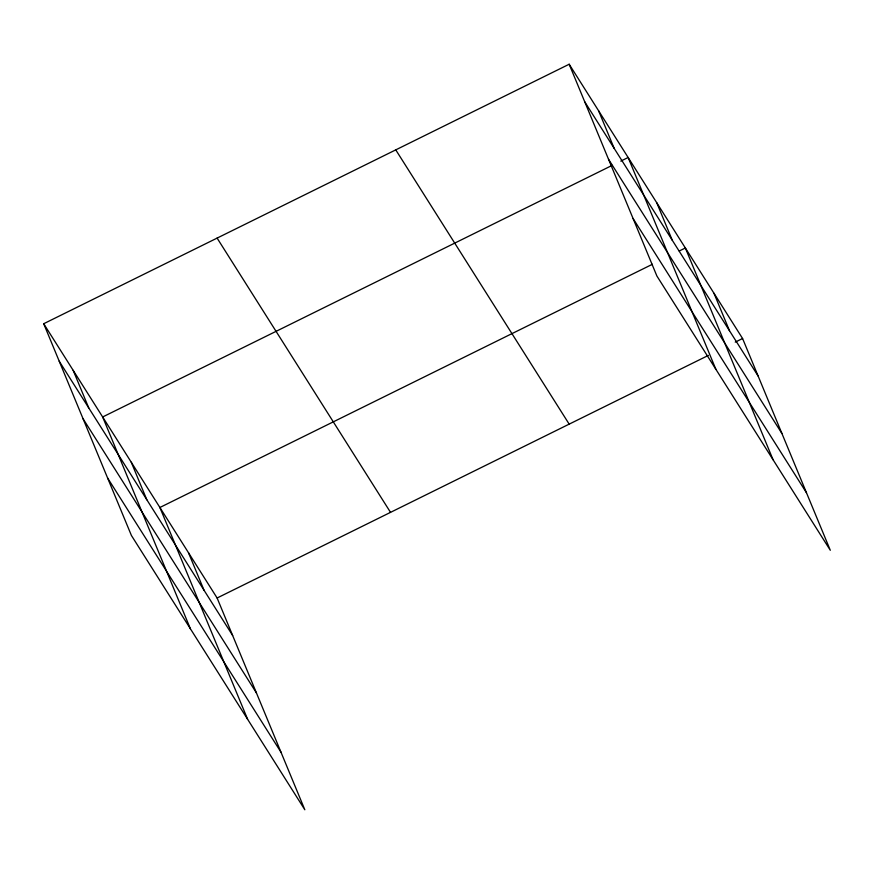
<?xml version="1.0" encoding="UTF-8"?>
<svg xmlns="http://www.w3.org/2000/svg" width="874" height="874" viewBox="0 0 874 874"><rect width="100%" height="100%" fill="white"/><g stroke="black" fill="none" stroke-linecap="round" stroke-linejoin="round"><path stroke-width="1.31" d="M43.7 323.73L217.113 598.002L304.829 809.761L131.417 535.489L43.7 323.73L569.171 64.239L742.583 338.511L830.3 550.27L656.887 275.998L569.171 64.239M612.259 165.328L102.662 416.974L190.379 628.745M620.802 161.111L628.133 157.495L715.85 369.254M652.386 264.287L159.887 507.488L247.604 719.247M679.251 251.013L685.358 247.998L773.075 459.768M217.113 598.002L708.388 355.39M735.253 342.127L742.583 338.511M584.706 101.755L758.119 376.017M608.523 159.254L781.946 433.526M633.06 218.5L806.484 492.772M395.758 149.869L569.182 424.141M217.102 238.099L390.525 512.361M59.235 361.235L232.659 635.507M83.052 418.744L256.475 693.006M107.6 477.991L281.013 752.252M713.971 293.26L729.506 330.765M656.745 202.746L672.281 240.252M598.646 110.867L614.182 148.372M188.5 552.739L204.035 590.256M131.275 462.237L146.81 499.742M73.176 370.358L88.722 407.863"/></g></svg>
